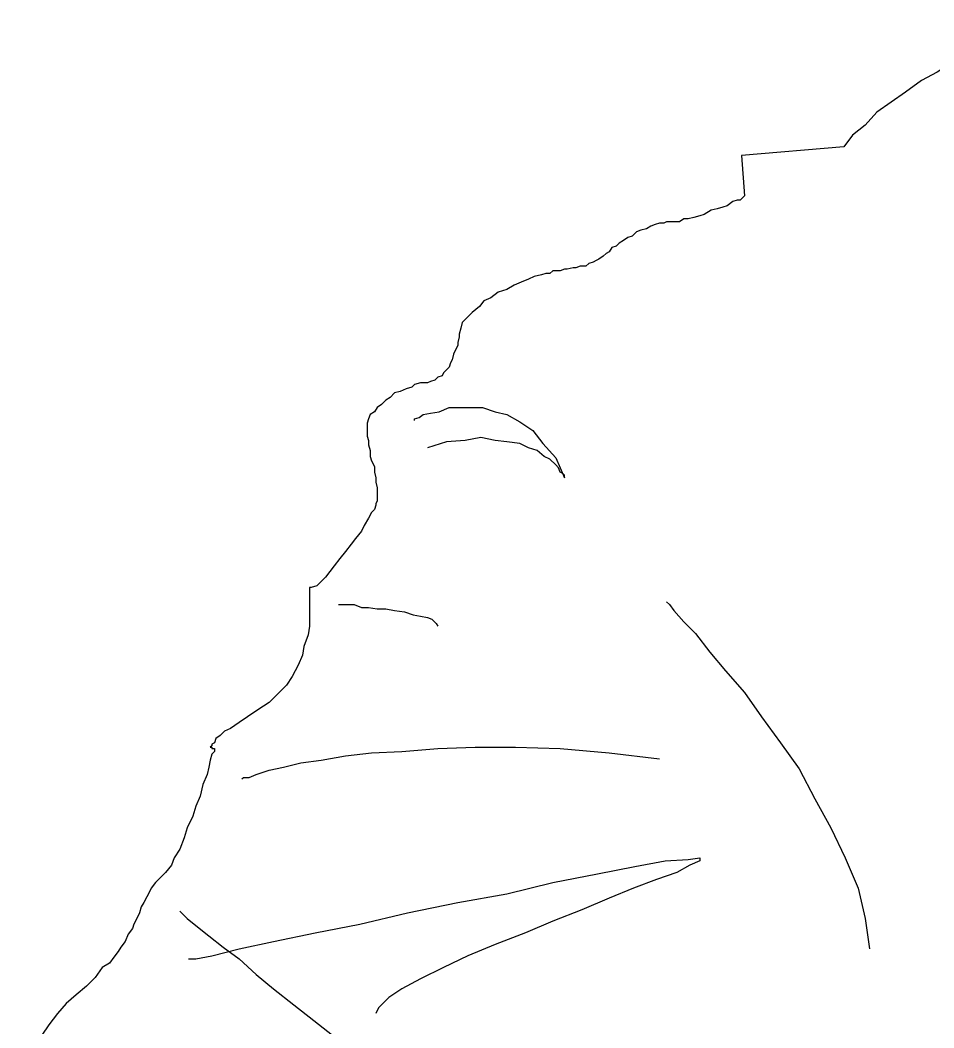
# Model space of a CAD drawing. Extents: x -114 to 77, y -124 to 12.
# Drawn here: x -81.21 to -58.93, y -33.51 to -8.93 of the extents above; entities that cross this region are included whole.
import ezdxf

# ---------------------------------------------------------------- set-up
doc = ezdxf.new("R2010")
doc.units = 0
doc.layers.add('7', color=7, linetype='CONTINUOUS')

msp = doc.modelspace()

# ---------------------------------------------------------------- linework, layer by layer
at = {"layer": '7', "linetype": 'CONTINUOUS'}
for points in [[(-56.494, -8.934), (-56.53, -8.934), (-56.67, -9.039), (-56.845, -9.11), (-57.091, -9.215), (-57.372, -9.356), (-57.724, -9.531), (-58.075, -9.707), (-58.46, -9.953), (-58.847, -10.199), (-59.233, -10.409), (-59.619, -10.69), (-59.97, -10.936), (-60.321, -11.181), (-60.602, -11.497), (-60.918, -11.743), (-61.128, -12.024)], [(-61.128, -12.024), (-63.621, -12.235), (-63.552, -13.217)], [(-63.552, -13.217), (-63.552, -13.217), (-63.621, -13.288), (-63.657, -13.322), (-63.727, -13.322), (-63.832, -13.358), (-63.973, -13.463), (-64.078, -13.498), (-64.218, -13.534), (-64.359, -13.568), (-64.534, -13.675), (-64.639, -13.709), (-64.78, -13.744), (-64.921, -13.78), (-65.026, -13.78), (-65.131, -13.85), (-65.201, -13.85)], [(-65.201, -13.85), (-65.306, -13.85), (-65.447, -13.85), (-65.518, -13.885), (-65.623, -13.885), (-65.728, -13.919), (-65.833, -13.955), (-65.939, -14.026), (-66.079, -14.06), (-66.184, -14.095), (-66.29, -14.201), (-66.395, -14.236), (-66.5, -14.306), (-66.605, -14.377), (-66.676, -14.447), (-66.781, -14.482), (-66.851, -14.587)], [(-66.851, -14.587), (-66.921, -14.623), (-66.992, -14.692), (-67.097, -14.762), (-67.167, -14.798), (-67.238, -14.833), (-67.343, -14.867), (-67.413, -14.938), (-67.553, -14.938), (-67.659, -14.974), (-67.728, -14.974), (-67.869, -15.008), (-67.94, -15.008), (-68.045, -15.044), (-68.115, -15.044), (-68.22, -15.044), (-68.291, -15.113)], [(-68.291, -15.113), (-68.396, -15.113), (-68.501, -15.149), (-68.676, -15.184), (-68.817, -15.254), (-68.993, -15.324), (-69.168, -15.395), (-69.343, -15.5), (-69.555, -15.57), (-69.73, -15.71), (-69.906, -15.78), (-70.011, -15.921), (-70.186, -16.061), (-70.291, -16.167), (-70.432, -16.307), (-70.467, -16.448), (-70.503, -16.589)], [(-70.503, -16.589), (-70.503, -16.658), (-70.537, -16.799), (-70.537, -16.869), (-70.608, -17.009), (-70.642, -17.079), (-70.678, -17.22), (-70.713, -17.291), (-70.749, -17.396), (-70.818, -17.466), (-70.888, -17.536), (-70.924, -17.606), (-71.029, -17.641), (-71.1, -17.712), (-71.205, -17.746), (-71.275, -17.782), (-71.38, -17.782)], [(-71.38, -17.782), (-71.45, -17.782), (-71.591, -17.817), (-71.66, -17.887), (-71.801, -17.922), (-71.942, -17.992), (-72.082, -18.027), (-72.187, -18.133), (-72.293, -18.202), (-72.398, -18.309), (-72.503, -18.378), (-72.574, -18.484), (-72.679, -18.555), (-72.715, -18.66), (-72.749, -18.765), (-72.749, -18.87), (-72.749, -18.94)], [(-71.591, -18.694), (-71.591, -18.66), (-71.485, -18.624), (-71.38, -18.555), (-71.205, -18.519), (-70.995, -18.484), (-70.749, -18.378), (-70.503, -18.378), (-70.257, -18.378), (-69.94, -18.378), (-69.625, -18.484), (-69.343, -18.555), (-69.028, -18.73), (-68.712, -18.94), (-68.466, -19.257), (-68.15, -19.608), (-67.94, -20.099)], [(-72.749, -18.94), (-72.749, -19.081), (-72.715, -19.186), (-72.715, -19.291), (-72.679, -19.432), (-72.679, -19.572), (-72.644, -19.678), (-72.574, -19.818), (-72.574, -19.958), (-72.539, -20.099), (-72.539, -20.204), (-72.503, -20.344), (-72.503, -20.485), (-72.503, -20.555), (-72.503, -20.66), (-72.539, -20.731), (-72.539, -20.765)], [(-67.94, -20.099), (-67.94, -20.029), (-67.974, -19.993), (-68.045, -19.958), (-68.081, -19.853), (-68.15, -19.783), (-68.291, -19.642), (-68.432, -19.572), (-68.607, -19.432), (-68.817, -19.362), (-69.028, -19.257), (-69.343, -19.221), (-69.625, -19.186), (-69.976, -19.116), (-70.362, -19.186), (-70.818, -19.221), (-71.275, -19.362)], [(-72.539, -20.765), (-72.574, -20.872), (-72.644, -20.941), (-72.715, -21.082), (-72.82, -21.257), (-72.89, -21.398), (-73.03, -21.574), (-73.136, -21.713), (-73.276, -21.889), (-73.417, -22.065), (-73.556, -22.241), (-73.662, -22.381), (-73.767, -22.521), (-73.872, -22.626), (-73.977, -22.731), (-74.118, -22.767), (-74.153, -22.767)], [(-74.153, -22.767), (-74.153, -22.802), (-74.153, -22.872), (-74.153, -22.977), (-74.153, -23.118), (-74.153, -23.294), (-74.153, -23.504), (-74.153, -23.715), (-74.189, -23.925), (-74.294, -24.207), (-74.328, -24.417), (-74.435, -24.663), (-74.574, -24.943), (-74.715, -25.155), (-74.925, -25.365), (-75.137, -25.576), (-75.417, -25.752)], [(-73.451, -23.189), (-73.417, -23.189), (-73.312, -23.189), (-73.241, -23.189), (-73.066, -23.189), (-72.89, -23.258), (-72.715, -23.258), (-72.503, -23.294), (-72.293, -23.294), (-72.082, -23.328), (-71.836, -23.364), (-71.626, -23.435), (-71.45, -23.469), (-71.275, -23.504), (-71.17, -23.54), (-71.064, -23.645), (-71.029, -23.715)], [(-65.447, -23.118), (-65.377, -23.189), (-65.272, -23.328), (-65.026, -23.61), (-64.745, -23.891), (-64.393, -24.347), (-64.008, -24.804), (-63.552, -25.33), (-63.13, -25.927), (-62.673, -26.559), (-62.217, -27.19), (-61.832, -27.928), (-61.445, -28.63), (-61.094, -29.367), (-60.777, -30.104), (-60.602, -30.842), (-60.497, -31.579)], [(-75.417, -25.752), (-75.663, -25.927), (-75.874, -26.067), (-76.084, -26.208), (-76.225, -26.278), (-76.33, -26.383), (-76.435, -26.454), (-76.471, -26.559), (-76.54, -26.593), (-76.54, -26.629), (-76.576, -26.664), (-76.54, -26.664), (-76.54, -26.664), (-76.54, -26.7), (-76.54, -26.7), (-76.471, -26.7), (-76.471, -26.7)], [(-76.471, -26.7), (-76.471, -26.769), (-76.54, -26.839), (-76.576, -26.98), (-76.611, -27.155), (-76.647, -27.331), (-76.752, -27.577), (-76.822, -27.857), (-76.927, -28.103), (-76.998, -28.349), (-77.137, -28.63), (-77.208, -28.876), (-77.313, -29.156), (-77.454, -29.367), (-77.524, -29.543), (-77.664, -29.718), (-77.734, -29.789)], [(-75.804, -27.436), (-75.768, -27.401), (-75.629, -27.401), (-75.453, -27.331), (-75.137, -27.226), (-74.786, -27.155), (-74.364, -27.05), (-73.872, -26.98), (-73.276, -26.875), (-72.644, -26.805), (-71.906, -26.769), (-71.029, -26.7), (-70.116, -26.664), (-69.133, -26.664), (-68.045, -26.7), (-66.851, -26.805), (-65.623, -26.945)], [(-77.103, -31.825), (-76.927, -31.825), (-76.54, -31.755), (-75.874, -31.579), (-75.032, -31.404), (-74.013, -31.193), (-72.925, -30.983), (-71.767, -30.701), (-70.537, -30.456), (-69.343, -30.245), (-68.22, -29.964), (-67.131, -29.753), (-66.22, -29.577), (-65.482, -29.438), (-64.921, -29.402), (-64.639, -29.367), (-64.639, -29.438)], [(-64.639, -29.438), (-64.885, -29.543), (-65.201, -29.718), (-65.693, -29.894), (-66.254, -30.104), (-66.851, -30.35), (-67.518, -30.632), (-68.22, -30.912), (-68.888, -31.193), (-69.625, -31.473), (-70.291, -31.755), (-70.888, -32.035), (-71.45, -32.316), (-71.906, -32.562), (-72.223, -32.773), (-72.469, -33.018), (-72.539, -33.159)], [(-77.734, -29.789), (-77.839, -29.894), (-77.91, -29.964), (-78.016, -30.104), (-78.051, -30.174), (-78.121, -30.315), (-78.192, -30.456), (-78.261, -30.561), (-78.297, -30.701), (-78.367, -30.842), (-78.436, -30.983), (-78.472, -31.088), (-78.577, -31.229), (-78.647, -31.404), (-78.752, -31.544), (-78.823, -31.649), (-78.928, -31.789)], [(-77.313, -30.666), (-77.278, -30.701), (-77.137, -30.842), (-76.927, -31.017), (-76.611, -31.263), (-76.26, -31.544), (-75.874, -31.825), (-75.453, -32.211), (-75.032, -32.562), (-74.54, -32.949), (-74.048, -33.334), (-73.592, -33.685), (-73.1, -34.036), (-72.679, -34.352), (-72.223, -34.633), (-71.906, -34.879), (-71.591, -35.09)], [(-78.928, -31.789), (-79.033, -31.93), (-79.208, -32.035), (-79.385, -32.281), (-79.595, -32.491), (-79.841, -32.703), (-80.087, -32.913), (-80.297, -33.159), (-80.509, -33.439), (-80.684, -33.685), (-80.859, -33.967), (-81.035, -34.177), (-81.14, -34.423), (-81.174, -34.633), (-81.21, -34.879), (-81.174, -35.054), (-81.035, -35.23)]]:
    msp.add_lwpolyline(points, dxfattribs=at)

doc.saveas('drawing.dxf')
